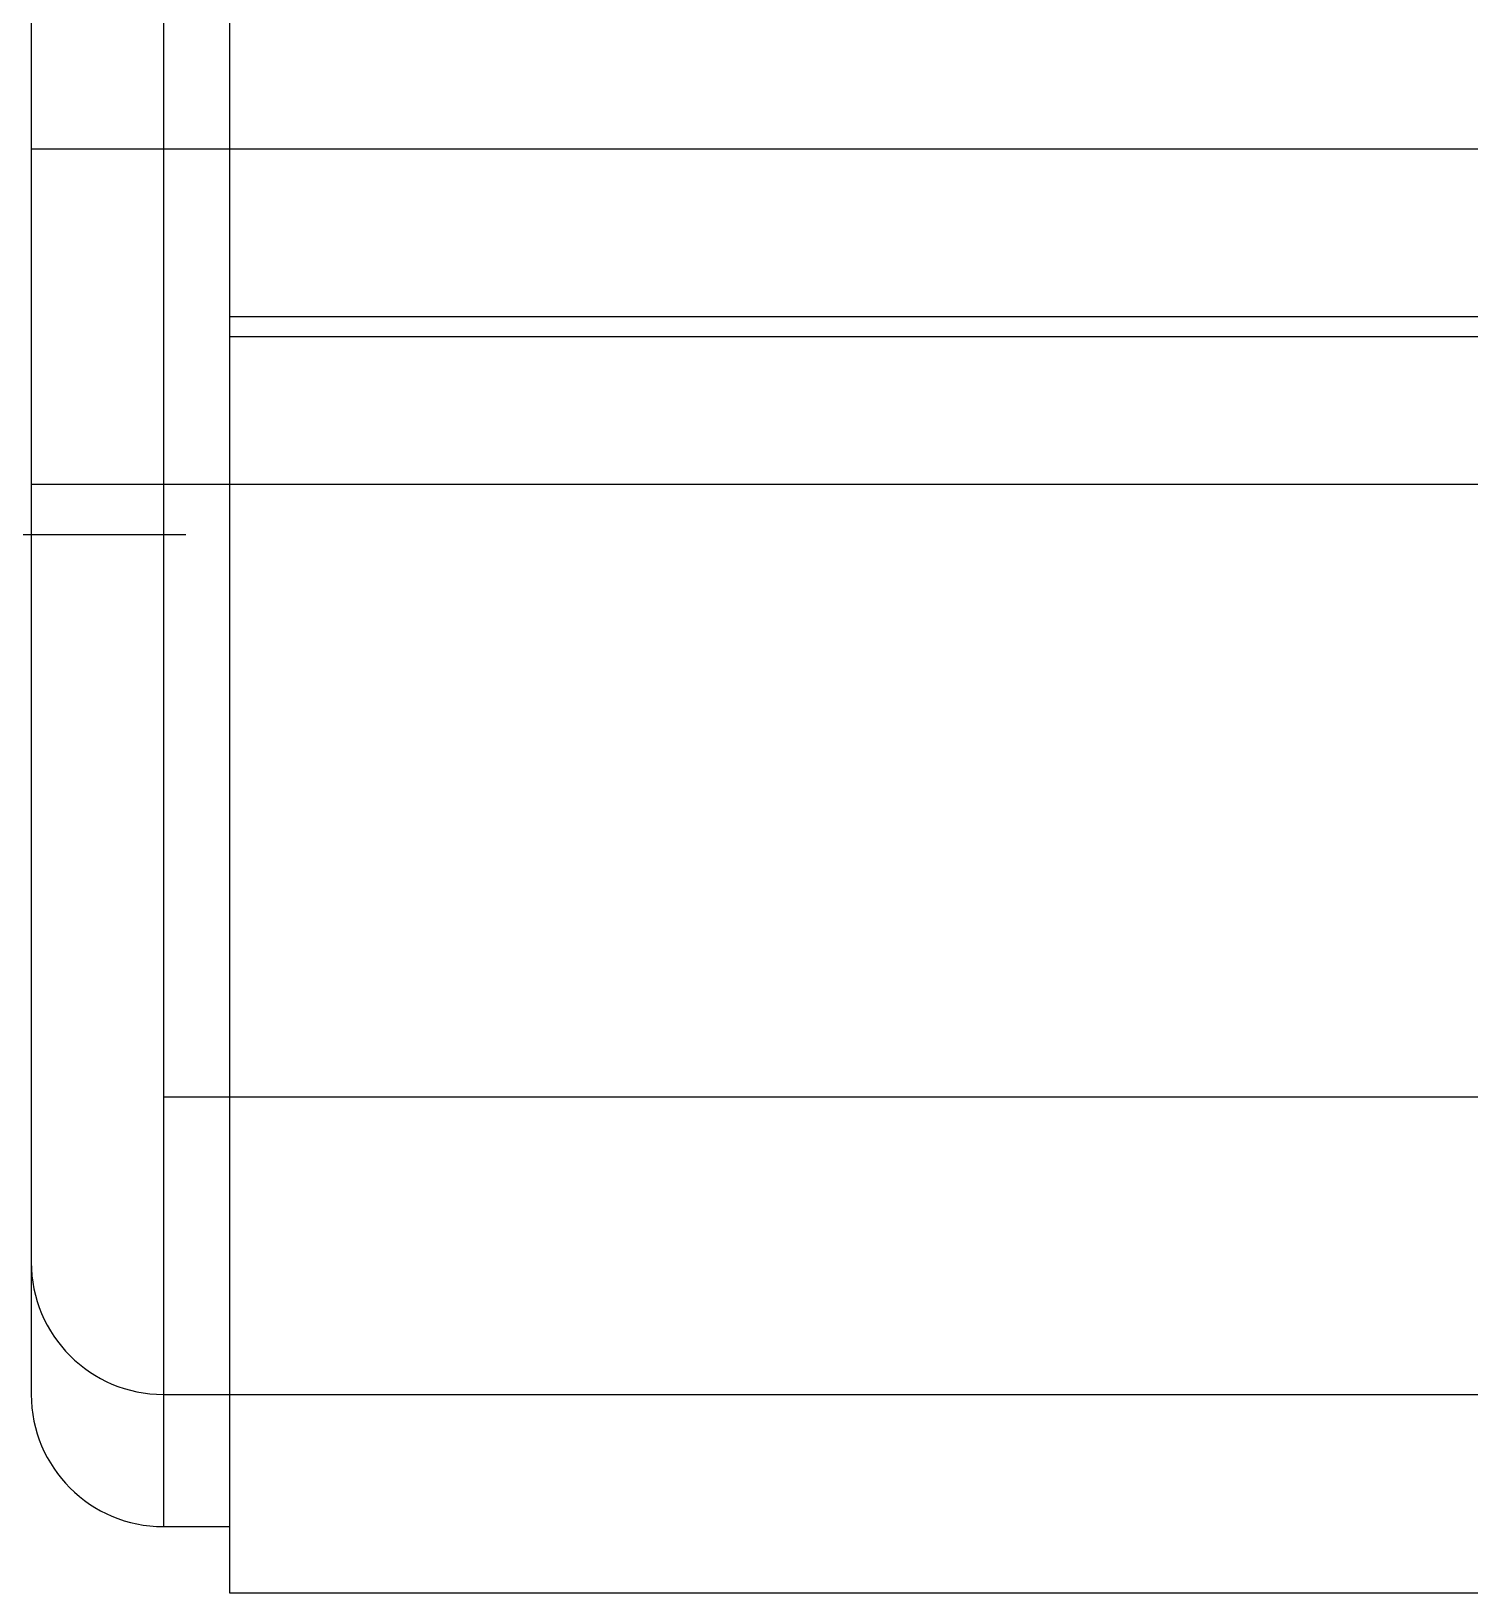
# Model space of a CAD drawing. Extents: x -684 to 8, y -39 to 438.
# Drawn here: x -508.96 to -487.2, y 155.85 to 179.46 of the extents above; entities that cross this region are included whole.
import ezdxf

# ---------------------------------------------------------------- set-up
doc = ezdxf.new("R2010")
doc.units = 0
doc.linetypes.add('CENTER', pattern=[12, 7.5, -1.5, 1.5, -1.5])
doc.linetypes.add('CONTINOUS', pattern=[0])
doc.layers.get('0').update_dxf_attribs({"linetype": 'CONTINUOUS'})
doc.layers.add('CENTER', color=1, linetype='CENTER')

msp = doc.modelspace()

# ---------------------------------------------------------------- linework, layer by layer
at = {"color": 7, "linetype": 'CONTINOUS'}
for p, q in [((-506.957, 216.347), (-506.957, 156.847)), ((-505.957, 216.347), (-505.957, 155.847)), ((-508.957, 214.347), (-508.957, 158.847)), ((-508.957, 177.683), (-6.957, 177.683)), ((-505.957, 175.147), (-6.957, 175.147)), ((-505.957, 174.847), (-6.957, 174.847)), ((-508.957, 172.611), (-6.957, 172.611)), ((-506.957, 163.347), (-5.957, 163.347)), ((-506.957, 158.847), (-5.957, 158.847)), ((-506.957, 156.847), (-505.957, 156.847)), ((-505.957, 155.847), (-6.957, 155.847))]:
    msp.add_line(p, q, dxfattribs=at)
for centre in [(-506.957, 160.847), (-506.957, 158.847)]:
    msp.add_arc(centre, 2, 180, 270, dxfattribs=at)
at = {"layer": 'CENTER', "color": 1, "linetype": 'CENTER'}
msp.add_line((-506.618, 171.847), (-514.727, 171.847), dxfattribs=at)

doc.saveas('drawing.dxf')
